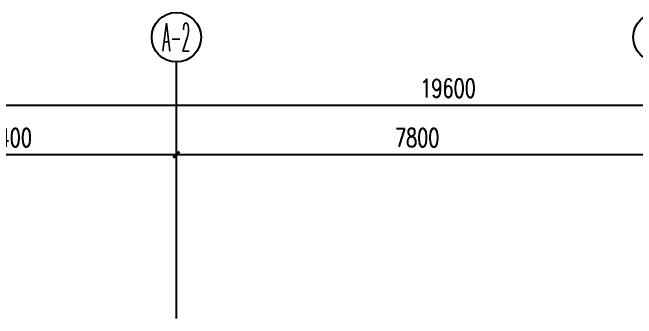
# Model space of a CAD drawing. Extents: x 13680 to 1640314, y -473492 to 65390.
# Drawn here: x 1299465 to 1309572, y -299369 to -294419 of the extents above; entities that cross this region are included whole.
import ezdxf
from ezdxf.enums import TextEntityAlignment as Align

# ---------------------------------------------------------------- set-up
doc = ezdxf.new("R2010")
doc.units = 0
doc.header["$LTSCALE"] = 1000
doc.header["$MEASUREMENT"] = 0
doc.layers.add('AXIS', color=1, linetype='Continuous')
doc.layers.add('AXIS_TEXT', color=7, linetype='Continuous')
doc.styles.add('_TCH_AXIS', font='COMPLEX', dxfattribs={"bigfont": 'GBCBIG'})
doc.styles.add('_TCH_DIM_T3', font='SIMPLEX', dxfattribs={"width": 0.705882, "bigfont": 'GBCBIG'})
doc.dimstyles.new('_TCH_ARCH&&100', dxfattribs={"dimtxt": 297.5, "dimasz": 100, "dimexe": 250, "dimexo": 300, "dimgap": 126.25, "dimtad": 1, "dimdec": 0, "dimzin": 0, "dimdsep": 46, "dimtxsty": '_TCH_DIM_T3', "dimblk": 'ARCHTICK', "dimcen": 0.09, "dimclrt": 7, "dimazin": 2, "dimtfac": 1, "dimtdec": 0, "dimtix": 1, "dimtmove": 2, "dimatfit": 3, "dimfxl": 1, "dimtolj": 1, "dimtzin": 0, "dimarcsym": 0})

# ---------------------------------------------------------------- blocks, each defined once
blk = doc.blocks.new('_ArchTick')
at = {"color": 0, "linetype": 'ByBlock', "const_width": 0.4}
blk.add_lwpolyline([(-0.5, -0.5), (0.5, 0.5)], dxfattribs=at)
blk = doc.blocks.new('*D169')
at = {"layer": 'AXIS', "color": 0, "lineweight": -2, "transparency": 16777216}
for p, q in [((1296720, -298363), (1296720, -296469)), ((1302120, -298363), (1302120, -296469)), ((1296720, -296719), (1302120, -296719))]:
    blk.add_line(p, q, dxfattribs=at)
at = {"layer": 'Defpoints', "color": 0, "transparency": 16777216}
for p in [(1302120, -296719), (1296720, -298663), (1302120, -298663)]:
    blk.add_point(p, dxfattribs=at)
at = {"layer": 'AXIS', "color": 0, "lineweight": -2, "transparency": 16777216, "xscale": 100, "yscale": 100, "zscale": 100, "rotation": 180}
blk.add_blockref('_ArchTick', (1296720, -296719), dxfattribs=at)
at = {"layer": 'AXIS', "color": 0, "lineweight": -2, "transparency": 16777216, "xscale": 100, "yscale": 100, "zscale": 100}
blk.add_blockref('_ArchTick', (1302120, -296719), dxfattribs=at)
at = {"layer": 'AXIS', "color": 7, "transparency": 16777216, "insert": (1299420, -296444), "char_height": 297.5, "attachment_point": 5, "style": '_TCH_DIM_T3'}
blk.add_mtext('\\A1;5400', dxfattribs=at)
blk = doc.blocks.new('*D170')
at = {"layer": 'AXIS', "color": 0, "lineweight": -2, "transparency": 16777216}
for p, q in [((1302120, -298363), (1302120, -296469)), ((1309920, -298363), (1309920, -296469)), ((1302120, -296719), (1309920, -296719))]:
    blk.add_line(p, q, dxfattribs=at)
at = {"layer": 'Defpoints', "color": 0, "transparency": 16777216}
for p in [(1309920, -296719), (1302120, -298663), (1309920, -298663)]:
    blk.add_point(p, dxfattribs=at)
at = {"layer": 'AXIS', "color": 0, "lineweight": -2, "transparency": 16777216, "xscale": 100, "yscale": 100, "zscale": 100, "rotation": 180}
blk.add_blockref('_ArchTick', (1302120, -296719), dxfattribs=at)
at = {"layer": 'AXIS', "color": 0, "lineweight": -2, "transparency": 16777216, "xscale": 100, "yscale": 100, "zscale": 100}
blk.add_blockref('_ArchTick', (1309920, -296719), dxfattribs=at)
at = {"layer": 'AXIS', "color": 7, "transparency": 16777216, "insert": (1306020, -296444), "char_height": 297.5, "attachment_point": 5, "style": '_TCH_DIM_T3'}
blk.add_mtext('\\A1;7800', dxfattribs=at)
blk = doc.blocks.new('*D172')
at = {"layer": 'AXIS', "color": 0, "lineweight": -2, "transparency": 16777216}
for p, q in [((1296720, -298559), (1296720, -295669)), ((1316320, -298559), (1316320, -295669)), ((1296720, -295919), (1316320, -295919))]:
    blk.add_line(p, q, dxfattribs=at)
at = {"layer": 'Defpoints', "color": 0, "transparency": 16777216}
for p in [(1316320, -295919), (1296720, -298859), (1316320, -298859)]:
    blk.add_point(p, dxfattribs=at)
at = {"layer": 'AXIS', "color": 0, "lineweight": -2, "transparency": 16777216, "xscale": 100, "yscale": 100, "zscale": 100, "rotation": 180}
blk.add_blockref('_ArchTick', (1296720, -295919), dxfattribs=at)
at = {"layer": 'AXIS', "color": 0, "lineweight": -2, "transparency": 16777216, "xscale": 100, "yscale": 100, "zscale": 100}
blk.add_blockref('_ArchTick', (1316320, -295919), dxfattribs=at)
at = {"layer": 'AXIS', "color": 7, "transparency": 16777216, "insert": (1306520, -295644), "char_height": 297.5, "attachment_point": 5, "style": '_TCH_DIM_T3'}
blk.add_mtext('\\A1;19600', dxfattribs=at)

msp = doc.modelspace()

# ---------------------------------------------------------------- linework, layer by layer
at = {"layer": 'AXIS'}
msp.add_line((1302119.985, -299369.157), (1302119.985, -295219.444), dxfattribs=at)
for centre in [(1302119.985, -294819.444), (1309919.985, -294819.444)]:
    msp.add_circle(centre, 400, dxfattribs=at)

# ---------------------------------------------------------------- texts
at = {"layer": 'AXIS_TEXT', "style": '_TCH_AXIS', "width": 0.344262}
msp.add_text('A-2', height=452.5483, dxfattribs=at).set_placement((1301893.711, -295045.718), (1302346.259, -295045.718), align=Align.FIT)

# ---------------------------------------------------------------- dimensions: what is measured, and where the dimension line sits
at = {"layer": 'AXIS'}
for p1, p2, distance, picture, middle in [((1296719.98, -298858.741), (1316319.98, -298858.741), 2939.297, '*D172', (1306519.98, -295644.444)), ((1296719.98, -298663.066), (1302119.985, -298663.066), 1943.622, '*D169', (1299419.983, -296444.444)), ((1302119.985, -298663.066), (1309919.985, -298663.066), 1943.622, '*D170', (1306019.985, -296444.444))]:
    dim = msp.add_aligned_dim(p1=p1, p2=p2, distance=distance, dimstyle='_TCH_ARCH&&100', dxfattribs=at)
    dim.commit()
    dim.dimension.update_dxf_attribs({"geometry": picture, "text_midpoint": middle})

doc.saveas('drawing.dxf')
